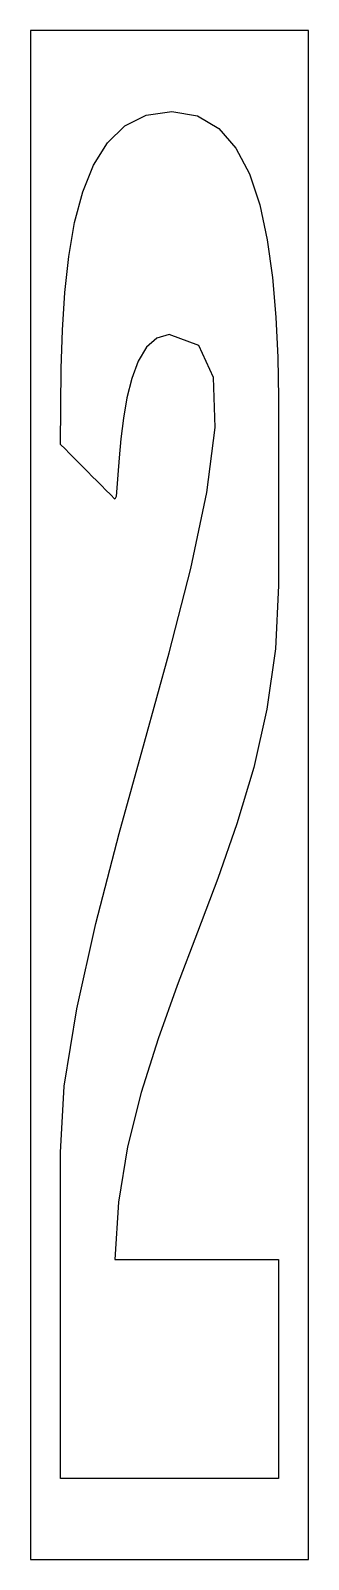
# Model space of a CAD drawing. Extents: x 0 to 20, y 0 to 110.
import ezdxf

# ---------------------------------------------------------------- set-up
doc = ezdxf.new("R2010")
doc.units = 0
doc.layers.add('CUT', color=7, linetype='Continuous')
doc.layers.add('OUTSIDE', color=1, linetype='Continuous')

msp = doc.modelspace()

# ---------------------------------------------------------------- linework, layer by layer
at = {"layer": 'CUT'}
msp.add_lwpolyline([(2.1747, 82.93), (2.2139, 85.6838), (2.3021, 88.4474), (2.4687, 91.1522), (2.7529, 93.7492), (3.1645, 96.1796), (3.7525, 98.3944), (4.5267, 100.325), (5.5361, 101.9322), (6.7905, 103.1474), (8.3291, 103.9216), (10.1715, 104.1862), (12.0139, 103.8726), (13.5427, 102.9612), (14.7775, 101.5402), (15.7477, 99.688), (16.4925, 97.4634), (17.0413, 94.9546), (17.4137, 92.2302), (17.6587, 89.3784), (17.7861, 86.4776), (17.8449, 83.5866), (17.8449, 80.7838), (17.8449, 78.1574), (17.8449, 77.491), (17.8449, 76.8148), (17.8449, 76.1386), (17.8449, 75.4624), (17.8449, 74.796), (17.8449, 74.1198), (17.8449, 73.4436), (17.8449, 72.7674), (17.8449, 72.101), (17.8449, 71.4248), (17.8449, 70.7486), (17.8449, 70.0724), (17.6293, 65.5252), (17.0119, 61.1642), (16.0613, 56.9796), (14.8559, 52.9322), (13.4839, 48.9926), (12.0237, 45.1216), (10.5635, 41.2898), (9.1817, 37.458), (7.9567, 33.6066), (6.9767, 29.6964), (6.3299, 25.698), (6.0751, 21.582), (7.0551, 21.582), (8.0351, 21.582), (9.0151, 21.582), (9.9951, 21.582), (10.9751, 21.582), (11.9551, 21.582), (12.9351, 21.582), (13.9151, 21.582), (14.8951, 21.582), (15.8849, 21.582), (16.8649, 21.582), (17.8449, 21.582), (17.8449, 20.2688), (17.8449, 18.9556), (17.8449, 17.6424), (17.8449, 16.3292), (17.8449, 15.0062), (17.8449, 13.693), (17.8449, 12.3798), (17.8449, 11.0666), (17.8449, 9.7534), (17.8449, 8.4402), (17.8449, 7.127), (17.8449, 5.8138), (16.5317, 5.8138), (15.2283, 5.8138), (13.9151, 5.8138), (12.6117, 5.8138), (11.3083, 5.8138), (9.9951, 5.8138), (8.6917, 5.8138), (7.3883, 5.8138), (6.0751, 5.8138), (4.7717, 5.8138), (3.4585, 5.8138), (2.1551, 5.8138), (2.1551, 7.7738), (2.1551, 9.724), (2.1551, 11.684), (2.1551, 13.6342), (2.1551, 15.5942), (2.1551, 17.5542), (2.1551, 19.5044), (2.1551, 21.4644), (2.1551, 23.4146), (2.1551, 25.3746), (2.1551, 27.3346), (2.1551, 29.2848), (2.4099, 34.0574), (3.3213, 39.6238), (4.7031, 45.7586), (6.3887, 52.2266), (8.2017, 58.7926), (9.9755, 65.2214), (11.5239, 71.2974), (12.6901, 76.7756), (13.2879, 81.4306), (13.1605, 85.0272), (12.1119, 87.34), (9.9853, 88.124), (9.0837, 87.8692), (8.3487, 87.2126), (7.7509, 86.213), (7.2903, 84.9782), (6.9375, 83.5768), (6.6827, 82.1068), (6.4965, 80.6368), (6.3691, 79.255), (6.2809, 78.0398), (6.2123, 77.0892), (6.1535, 76.4718), (6.0751, 76.2758), (5.7517, 76.609), (5.4185, 76.9422), (5.0951, 77.2656), (4.7717, 77.5988), (4.4385, 77.9222), (4.1151, 78.2554), (3.7917, 78.5788), (3.4585, 78.912), (3.1351, 79.2452), (2.8117, 79.5686), (2.4785, 79.9018), (2.1551, 80.2252)], close=True, dxfattribs=at)
at = {"layer": 'OUTSIDE'}
msp.add_lwpolyline([(0, 0), (20, 0), (20, 110), (0, 110)], close=True, dxfattribs=at)

doc.saveas('drawing.dxf')
